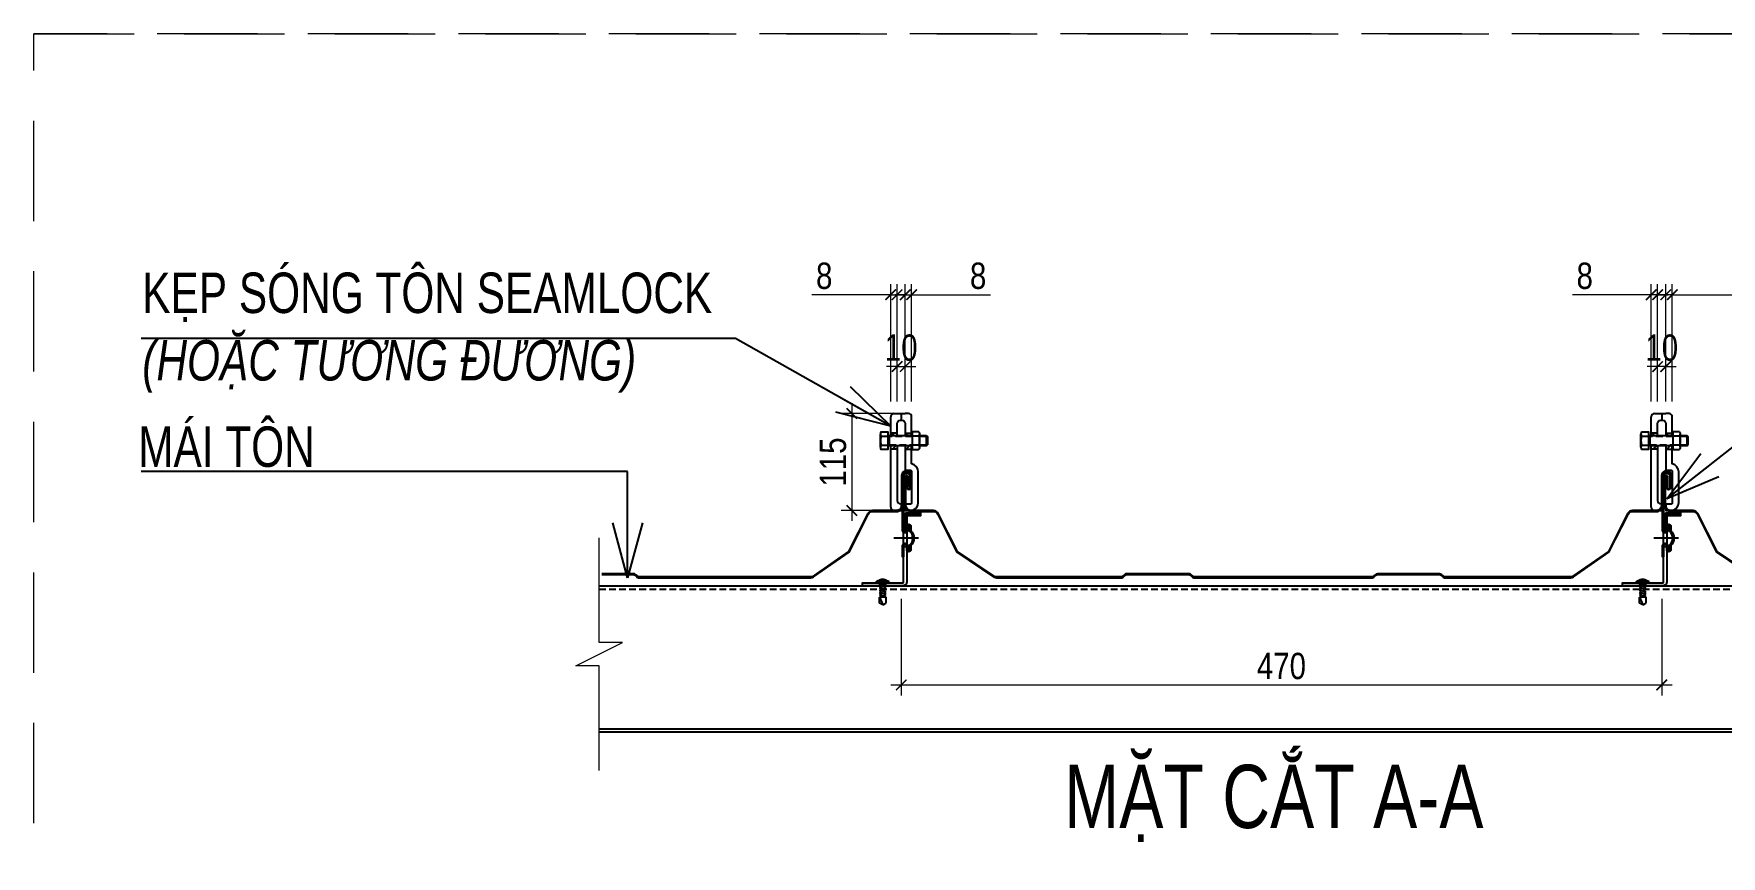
# Model space of a CAD drawing. Header units: millimetres. Extents: x -547695 to 905972, y -1055718 to 167349.
# Drawn here: x -537575 to -535973, y -1051924 to -1051143 of the extents above; entities that cross this region are included whole.
import ezdxf

# ---------------------------------------------------------------- set-up
doc = ezdxf.new("R2010")
doc.units = ezdxf.units.MM
doc.linetypes.add('HIDDEN', pattern=[9.525, 6.35, -3.175])
doc.linetypes.add('View- chi tiet Neo Cap Bao Ho$0$HIDDEN', pattern=[9.525, 6.35, -3.175])
doc.layers.get('DEFPOINTS').update_dxf_attribs({"color": 1, "lineweight": 25})
for name, color, linetype, lineweight in [('A-DIMS', 8, 'Continuous', 9), ('A-HIDD', 45, 'HIDDEN', 9), ('View- chi tiet Neo Cap Bao Ho$0$NET HATCH', 250, 'Continuous', 9), ('View- chi tiet Neo Cap Bao Ho$0$NTT-8-THAY', 7, 'Continuous', 18)]:
    doc.layers.add(name, color=color, linetype=linetype, lineweight=lineweight)
for name, color, linetype in [('View- chi tiet Neo Cap Bao Ho$0$A-_ANNOTATION', 7, 'Continuous'), ('View- chi tiet Neo Cap Bao Ho$0$Atad-Purlin', 5, 'Continuous'), ('View- chi tiet Neo Cap Bao Ho$0$SC', 32, 'Continuous'), ('View- chi tiet Neo Cap Bao Ho$0$TAREA', 7, 'Continuous')]:
    doc.layers.add(name, color=color, linetype=linetype)
doc.styles.add('View- chi tiet Neo Cap Bao Ho$0$ATAD-10', font='vn_vni.shx', dxfattribs={"width": 0.8, "height": 22})
doc.styles.add('View- chi tiet Neo Cap Bao Ho$0$Style-Arial', font='arial.ttf')
doc.styles.add('VTK_Arial', font='arial.ttf', dxfattribs={"width": 0.8})
doc.dimstyles.new('A-2.5-DIM10', dxfattribs={"dimscale": 10, "dimtxt": 2.5, "dimasz": 1, "dimexe": 1, "dimexo": 0, "dimgap": 0.5, "dimtad": 1, "dimdec": 0, "dimzin": 12, "dimdsep": 46, "dimtxsty": 'VTK_Arial', "dimblk": 'ARCHTICK', "dimcen": 0, "dimdle": 1, "dimclrd": 256, "dimclre": 256, "dimclrt": 7, "dimadec": 1, "dimazin": 3, "dimtfac": 1, "dimtdec": 0, "dimtmove": 0, "dimatfit": 2, "dimfxl": 20, "dimtolj": 1, "dimtzin": 0, "dimlwd": -1, "dimlwe": -1, "dimarcsym": 0})
doc.dimstyles.new('View- chi tiet Neo Cap Bao Ho$0$ATAD-12.5', dxfattribs={"dimscale": 1.041667, "dimtxt": 12, "dimasz": 15, "dimexe": 11, "dimexo": 0, "dimgap": 6, "dimtad": 1, "dimdec": 0, "dimzin": 0, "dimdsep": 46, "dimtxsty": 'View- chi tiet Neo Cap Bao Ho$0$ATAD-10', "dimcen": 0.1, "dimdle": 110, "dimclrd": 251, "dimclre": 251, "dimclrt": 255, "dimadec": 0, "dimazin": 0, "dimtfac": 1, "dimtdec": 0, "dimtix": 1, "dimtmove": 2, "dimatfit": 3, "dimldrblk": 'View- chi tiet Neo Cap Bao Ho$0$_Open30', "dimfxl": 65, "dimfxlon": 1, "dimtolj": 1, "dimtzin": 0, "dimarcsym": 1})

# ---------------------------------------------------------------- blocks, each defined once
blk = doc.blocks.new('View- chi tiet Neo Cap Bao Ho$0$120')
at = {"color": 0, "linetype": 'Continuous'}
for p, q in [((788043.9, -169859), (788048.4, -169857.1)), ((788043.9, -169859), (788076.5, -169859)), ((788043.9, -169861.4), (788043.9, -169859)), ((788043.9, -169861.4), (788076.5, -169861.4)), ((788076.5, -169859), (788072, -169857.1)), ((788076.5, -169861.4), (788076.5, -169859))]:
    blk.add_line(p, q, dxfattribs=at)
blk.add_lwpolyline([(788068.1, -169861.4), (788068.1, -169865.7), (788052.4, -169865.7), (788052.4, -169861.4)], close=True)
for centre, major_axis, start_param, end_param in [((788051.4, -169861.6), (0, -5.43), 2.56777, 3.715052), ((788060.2, -169876.6), (0, -20.4), 2.842378, 3.434021), ((788069, -169861.6), (0, 5.43), -0.57346, 0.573823)]:
    blk.add_ellipse(centre, major_axis=major_axis, ratio=1, start_param=start_param, end_param=end_param, dxfattribs=at)
at = {"color": 2}
blk.add_spline([(788043.9, -169859), (788054.3, -169853.8), (788066.1, -169853.8), (788076.5, -169859)], degree=3, dxfattribs=at)
at = {"layer": 'View- chi tiet Neo Cap Bao Ho$0$SC', "color": 0}
for p, q in [((788052.4, -169872.7), (788068.1, -169866.4)), ((788052.4, -169879), (788068.1, -169872.7)), ((788052.3, -169897.7), (788068, -169891.5)), ((788052.3, -169897.7), (788068, -169897.7)), ((788052.3, -169897.7), (788052.3, -169913.4)), ((788060.1, -169917.6), (788052.3, -169913.4)), ((788052.4, -169885.2), (788068.1, -169879)), ((788052.4, -169891.5), (788068.1, -169885.2)), ((788068, -169897.7), (788060.1, -169917.6)), ((788060.1, -169917.6), (788068, -169913.4)), ((788068, -169913.4), (788068, -169897.7))]:
    blk.add_line(p, q, dxfattribs=at)
at = {"layer": 'View- chi tiet Neo Cap Bao Ho$0$SC', "color": 0, "extrusion": (0, 0, -1)}
for centre in [(788043.3, -169869.6), (788043.3, -169875.8), (788043.2, -169894.6), (788043.3, -169882.1), (788043.3, -169888.4)]:
    blk.add_ellipse(centre, major_axis=(14.3, 0), ratio=0.219816, start_param=-0.883579, end_param=0.883579, dxfattribs=at)
at = {"layer": 'View- chi tiet Neo Cap Bao Ho$0$SC', "color": 0}
for centre in [(788077.1, -169869.6), (788077.1, -169875.8), (788077.1, -169882.1), (788077.1, -169888.4), (788077, -169894.6)]:
    blk.add_ellipse(centre, major_axis=(14.3, 0), ratio=0.219816, start_param=2.258013, end_param=4.025172, dxfattribs=at)
blk = doc.blocks.new('View- chi tiet Neo Cap Bao Ho$0$A$C0F3E0099')
at = {"layer": 'View- chi tiet Neo Cap Bao Ho$0$Atad-Purlin'}
h = blk.add_hatch(dxfattribs=at)
h.set_pattern_fill('ANSI31', color=256, scale=1.066667, style=0)
h.set_pattern_definition([(135, (5065.2278, 3359.70859), (0.0942809042, 0.0942809042), [])])
h.paths.add_polyline_path([(10.5, 54.6, 0.414214), (8.2, 56.9), (0, 56.9), (0, 55), (8.2, 55, -0.414214), (8.6, 54.6), (8.6, 46.4), (10.5, 46.4)])
blk.add_line((1.3, 41.3), (16.5, 41.3), dxfattribs=at)
at = {"layer": 'View- chi tiet Neo Cap Bao Ho$0$Atad-Purlin', "color": 5}
blk.add_lwpolyline([(11.3, 79.7, 0.414214), (9.2, 81.9), (8, 81.9, 0.414214), (5.9, 79.7), (5.9, 72.8), (6.6, 72.8), (6.6, 79.5, -0.414214), (8.2, 81.1), (9, 81.1, -0.414214), (10.6, 79.5), (10.6, 46.2, -1), (8.6, 46.2), (8.6, 48.5, 1), (6, 48.5), (6, 45.9, 0.427082), (6, 36.6), (6, 34.1, 1), (8.6, 34.1), (8.6, 36.3, -1), (10.6, 36.3), (10.6, 29.6), (11.3, 29.6), (11.3, 36.3, 1), (7.8, 36.3), (7.8, 34.1, -1), (6.8, 34.1), (6.8, 36.9, -0.459613), (6.8, 45.6), (6.8, 48.5, -1), (7.8, 48.5), (7.8, 46.2, 1), (11.3, 46.2)], format="xyb", close=True, dxfattribs=at)
at = {"layer": 'View- chi tiet Neo Cap Bao Ho$0$Atad-Purlin', "color": 3}
blk.add_lwpolyline([(8.6, 54.6), (8.6, 14.1, 0.414214), (11, 11.8), (35.9, 11.8), (35.9, 13.6), (11, 13.6, -0.414214), (10.5, 14.1), (10.5, 54.6, 0.414214), (8.2, 56.9), (0, 56.9), (0, 55), (8.2, 55, -0.414214), (8.6, 54.6)], format="xyb", dxfattribs=at)
at = {"layer": 'View- chi tiet Neo Cap Bao Ho$0$Atad-Purlin', "linetype": 'View- chi tiet Neo Cap Bao Ho$0$HIDDEN'}
for points in [[(10.5, 46.4), (8.6, 46.4)], [(10.5, 36.1), (8.6, 36.1)]]:
    blk.add_lwpolyline(points, dxfattribs=at)
at = {"color": 2, "xscale": 0.242093157954514, "yscale": 0.242093157954514, "zscale": 0.242093157954514}
blk.add_blockref('View- chi tiet Neo Cap Bao Ho$0$120', (-190760.5, 41135.9), dxfattribs=at)
blk = doc.blocks.new('View- chi tiet Neo Cap Bao Ho$0$A$C6A017B2D')
for points in [[(-4.2, 5.5, 0.323324), (-4.2, 2.7)], [(-4.2, 2.7, 0.161662), (-4.2, -2.7)], [(-4.2, -2.7, 0.323325), (-4.2, -5.5)]]:
    blk.add_lwpolyline(points, format="xyb")
for points in [[(-4.6, -4.1), (-4.6, 4.1)], [(-4.2, 5.5), (0, 5.5), (0, -5.5), (-4.2, -5.5)], [(-4.2, 2.7), (0, 2.7)], [(-4.2, -2.7), (0, -2.7)]]:
    blk.add_lwpolyline(points)
blk = doc.blocks.new('View- chi tiet Neo Cap Bao Ho$0$_Open30')
at = {"color": 0, "linetype": 'ByBlock', "lineweight": -2}
for p, q in [((-1, 0.268), (0, 0)), ((0, 0), (-1, -0.268)), ((0, 0), (-1, 0))]:
    blk.add_line(p, q, dxfattribs=at)
blk = doc.blocks.new('_ARCHTICK')
at = {"color": 0, "linetype": 'ByBlock', "const_width": 0.15}
blk.add_lwpolyline([(-0.5, -0.5), (0.5, 0.5)], dxfattribs=at)
blk = doc.blocks.new('*D1052')
at = {"layer": 'A-DIMS', "ltscale": 0.001, "transparency": 16777216}
for p, q in [((-536761.8, -1051492.1), (-536761.8, -1051380.9)), ((-536755.7, -1051492.1), (-536755.7, -1051380.9)), ((-536761.8, -1051390.9), (-536836.5, -1051390.9)), ((-536761.8, -1051390.9), (-536755.7, -1051390.9)), ((-536755.7, -1051390.9), (-536745.7, -1051390.9))]:
    blk.add_line(p, q, dxfattribs=at)
at = {"layer": 'DEFPOINTS', "color": 0, "transparency": 16777216}
for p in [(-536755.7, -1051390.9), (-536761.8, -1051492.1), (-536755.7, -1051492.1)]:
    blk.add_point(p, dxfattribs=at)
at = {"layer": 'A-DIMS', "transparency": 16777216, "xscale": 10, "yscale": 10, "zscale": 10}
blk.add_blockref('_ARCHTICK', (-536761.8, -1051390.9), dxfattribs=at)
at = {"layer": 'A-DIMS', "transparency": 16777216, "xscale": 10, "yscale": 10, "zscale": 10, "rotation": 180}
blk.add_blockref('_ARCHTICK', (-536755.7, -1051390.9), dxfattribs=at)
at = {"layer": 'A-DIMS', "color": 7, "transparency": 16777216, "insert": (-536824.9, -1051373.1), "char_height": 25, "attachment_point": 5, "style": 'VTK_Arial'}
blk.add_mtext('\\A1;8', dxfattribs=at)
blk = doc.blocks.new('*D1053')
at = {"layer": 'A-DIMS', "ltscale": 0.001, "transparency": 16777216}
for p, q in [((-536755.7, -1051459.1), (-536765.7, -1051459.1)), ((-536755.7, -1051492.1), (-536755.7, -1051449.1)), ((-536755.7, -1051459.1), (-536748, -1051459.1)), ((-536748, -1051492.1), (-536748, -1051449.1)), ((-536748, -1051459.1), (-536738, -1051459.1))]:
    blk.add_line(p, q, dxfattribs=at)
at = {"layer": 'DEFPOINTS', "color": 0, "transparency": 16777216}
for p in [(-536748, -1051459.1), (-536755.7, -1051492.1), (-536748, -1051492.1)]:
    blk.add_point(p, dxfattribs=at)
at = {"layer": 'A-DIMS', "transparency": 16777216, "xscale": 10, "yscale": 10, "zscale": 10}
blk.add_blockref('_ARCHTICK', (-536755.7, -1051459.1), dxfattribs=at)
at = {"layer": 'A-DIMS', "transparency": 16777216, "xscale": 10, "yscale": 10, "zscale": 10, "rotation": 180}
blk.add_blockref('_ARCHTICK', (-536748, -1051459.1), dxfattribs=at)
at = {"layer": 'A-DIMS', "color": 7, "transparency": 16777216, "insert": (-536751.8, -1051441.3), "char_height": 25, "attachment_point": 5, "style": 'VTK_Arial'}
blk.add_mtext('\\A1;10', dxfattribs=at)
blk = doc.blocks.new('*D1054')
at = {"layer": 'A-DIMS', "ltscale": 0.001, "transparency": 16777216}
for p, q in [((-536748, -1051492.1), (-536748, -1051380.9)), ((-536741.9, -1051492.1), (-536741.9, -1051380.9)), ((-536748, -1051390.9), (-536758, -1051390.9)), ((-536748, -1051390.9), (-536741.9, -1051390.9)), ((-536741.9, -1051390.9), (-536667.2, -1051390.9))]:
    blk.add_line(p, q, dxfattribs=at)
at = {"layer": 'DEFPOINTS', "color": 0, "transparency": 16777216}
for p in [(-536741.9, -1051390.9), (-536748, -1051492.1), (-536741.9, -1051492.1)]:
    blk.add_point(p, dxfattribs=at)
at = {"layer": 'A-DIMS', "transparency": 16777216, "xscale": 10, "yscale": 10, "zscale": 10}
blk.add_blockref('_ARCHTICK', (-536748, -1051390.9), dxfattribs=at)
at = {"layer": 'A-DIMS', "transparency": 16777216, "xscale": 10, "yscale": 10, "zscale": 10, "rotation": 180}
blk.add_blockref('_ARCHTICK', (-536741.9, -1051390.9), dxfattribs=at)
at = {"layer": 'A-DIMS', "color": 7, "transparency": 16777216, "insert": (-536678.8, -1051373.1), "char_height": 25, "attachment_point": 5, "style": 'VTK_Arial'}
blk.add_mtext('\\A1;8', dxfattribs=at)
blk = doc.blocks.new('*D1055')
at = {"layer": 'A-DIMS', "ltscale": 0.001, "transparency": 16777216}
for p, q in [((-536755.7, -1051503.7), (-536808.7, -1051503.7)), ((-536798.7, -1051493.7), (-536798.7, -1051605.6)), ((-536755.7, -1051595.6), (-536808.7, -1051595.6))]:
    blk.add_line(p, q, dxfattribs=at)
at = {"layer": 'DEFPOINTS', "color": 0, "transparency": 16777216}
for p in [(-536755.7, -1051503.7), (-536798.7, -1051595.6), (-536755.7, -1051595.6)]:
    blk.add_point(p, dxfattribs=at)
at = {"layer": 'A-DIMS', "transparency": 16777216, "xscale": 10, "yscale": 10, "zscale": 10}
for p, rotation in [((-536798.7, -1051503.7), 90), ((-536798.7, -1051595.6), 270)]:
    blk.add_blockref('_ARCHTICK', p, dxfattribs=dict(at, rotation=rotation))
at = {"layer": 'A-DIMS', "color": 7, "transparency": 16777216, "insert": (-536816.5, -1051549.7), "char_height": 25, "attachment_point": 5, "rotation": 90, "style": 'VTK_Arial'}
blk.add_mtext('\\A1;115', dxfattribs=at)
blk = doc.blocks.new('*D1056')
at = {"layer": 'A-DIMS', "ltscale": 0.001, "transparency": 16777216}
for p, q in [((-536751.8, -1051679.5), (-536751.8, -1051771.2)), ((-536029.9, -1051679.5), (-536029.9, -1051771.2)), ((-536761.8, -1051761.2), (-536019.9, -1051761.2))]:
    blk.add_line(p, q, dxfattribs=at)
at = {"layer": 'DEFPOINTS', "color": 0, "transparency": 16777216}
for p in [(-536751.8, -1051679.5), (-536029.9, -1051679.5), (-536029.9, -1051761.2)]:
    blk.add_point(p, dxfattribs=at)
at = {"layer": 'A-DIMS', "transparency": 16777216, "xscale": 10, "yscale": 10, "zscale": 10, "rotation": 180}
blk.add_blockref('_ARCHTICK', (-536751.8, -1051761.2), dxfattribs=at)
at = {"layer": 'A-DIMS', "transparency": 16777216, "xscale": 10, "yscale": 10, "zscale": 10}
blk.add_blockref('_ARCHTICK', (-536029.9, -1051761.2), dxfattribs=at)
at = {"layer": 'A-DIMS', "color": 7, "transparency": 16777216, "insert": (-536390.9, -1051743.4), "char_height": 25, "attachment_point": 5, "style": 'VTK_Arial'}
blk.add_mtext('\\A1;470', dxfattribs=at)
blk = doc.blocks.new('*D1067')
at = {"layer": 'A-DIMS', "ltscale": 0.001, "transparency": 16777216}
for p, q in [((-536026.1, -1051492.1), (-536026.1, -1051380.9)), ((-536019.9, -1051492.1), (-536019.9, -1051380.9)), ((-536026.1, -1051390.9), (-536036.1, -1051390.9)), ((-536019.9, -1051390.9), (-536026.1, -1051390.9)), ((-536019.9, -1051390.9), (-535945.3, -1051390.9))]:
    blk.add_line(p, q, dxfattribs=at)
at = {"layer": 'DEFPOINTS', "color": 0, "transparency": 16777216}
for p in [(-536026.1, -1051390.9), (-536026.1, -1051492.1), (-536019.9, -1051492.1)]:
    blk.add_point(p, dxfattribs=at)
at = {"layer": 'A-DIMS', "transparency": 16777216, "xscale": 10, "yscale": 10, "zscale": 10}
blk.add_blockref('_ARCHTICK', (-536026.1, -1051390.9), dxfattribs=at)
at = {"layer": 'A-DIMS', "transparency": 16777216, "xscale": 10, "yscale": 10, "zscale": 10, "rotation": 180}
blk.add_blockref('_ARCHTICK', (-536019.9, -1051390.9), dxfattribs=at)
at = {"layer": 'A-DIMS', "color": 7, "transparency": 16777216, "insert": (-535956.8, -1051373.1), "char_height": 25, "attachment_point": 5, "style": 'VTK_Arial'}
blk.add_mtext('\\A1;8', dxfattribs=at)
blk = doc.blocks.new('*D1068')
at = {"layer": 'A-DIMS', "ltscale": 0.001, "transparency": 16777216}
for p, q in [((-536033.8, -1051459.1), (-536043.8, -1051459.1)), ((-536033.8, -1051492.1), (-536033.8, -1051449.1)), ((-536026.1, -1051459.1), (-536033.8, -1051459.1)), ((-536026.1, -1051492.1), (-536026.1, -1051449.1)), ((-536026.1, -1051459.1), (-536016.1, -1051459.1))]:
    blk.add_line(p, q, dxfattribs=at)
at = {"layer": 'DEFPOINTS', "color": 0, "transparency": 16777216}
for p in [(-536033.8, -1051459.1), (-536033.8, -1051492.1), (-536026.1, -1051492.1)]:
    blk.add_point(p, dxfattribs=at)
at = {"layer": 'A-DIMS', "transparency": 16777216, "xscale": 10, "yscale": 10, "zscale": 10}
blk.add_blockref('_ARCHTICK', (-536033.8, -1051459.1), dxfattribs=at)
at = {"layer": 'A-DIMS', "transparency": 16777216, "xscale": 10, "yscale": 10, "zscale": 10, "rotation": 180}
blk.add_blockref('_ARCHTICK', (-536026.1, -1051459.1), dxfattribs=at)
at = {"layer": 'A-DIMS', "color": 7, "transparency": 16777216, "insert": (-536029.9, -1051441.3), "char_height": 25, "attachment_point": 5, "style": 'VTK_Arial'}
blk.add_mtext('\\A1;10', dxfattribs=at)
blk = doc.blocks.new('*D1069')
at = {"layer": 'A-DIMS', "ltscale": 0.001, "transparency": 16777216}
for p, q in [((-536039.9, -1051492.1), (-536039.9, -1051380.9)), ((-536033.8, -1051492.1), (-536033.8, -1051380.9)), ((-536039.9, -1051390.9), (-536114.6, -1051390.9)), ((-536033.8, -1051390.9), (-536039.9, -1051390.9)), ((-536033.8, -1051390.9), (-536023.8, -1051390.9))]:
    blk.add_line(p, q, dxfattribs=at)
at = {"layer": 'DEFPOINTS', "color": 0, "transparency": 16777216}
for p in [(-536039.9, -1051390.9), (-536039.9, -1051492.1), (-536033.8, -1051492.1)]:
    blk.add_point(p, dxfattribs=at)
at = {"layer": 'A-DIMS', "transparency": 16777216, "xscale": 10, "yscale": 10, "zscale": 10}
blk.add_blockref('_ARCHTICK', (-536039.9, -1051390.9), dxfattribs=at)
at = {"layer": 'A-DIMS', "transparency": 16777216, "xscale": 10, "yscale": 10, "zscale": 10, "rotation": 180}
blk.add_blockref('_ARCHTICK', (-536033.8, -1051390.9), dxfattribs=at)
at = {"layer": 'A-DIMS', "color": 7, "transparency": 16777216, "insert": (-536103, -1051373.1), "char_height": 25, "attachment_point": 5, "style": 'VTK_Arial'}
blk.add_mtext('\\A1;8', dxfattribs=at)

msp = doc.modelspace()

# ---------------------------------------------------------------- hatches: boundary and pattern name
h = msp.add_hatch()
h.set_pattern_fill('ANSI31', color=256, scale=1.534614)
h.set_pattern_definition([(45, (-1049179.0306, -979666.814), (-3.445306814, 3.445306814), [])])
h.paths.add_polyline_path([(-536761.8, -1051524.5), (-536755.7, -1051524.5), (-536755.7, -1051522.2), (-536761.8, -1051522.2)])
h.paths.add_polyline_path([(-536755.7, -1051534.3), (-536761.8, -1051534.3), (-536761.8, -1051537.5), (-536755.7, -1051537.5)])
h = msp.add_hatch()
h.set_pattern_fill('ANSI31', color=256, scale=1.534614)
h.set_pattern_definition([(45, (-1049172.892, -979666.814), (-3.445306814, 3.445306814), [])])
h.paths.add_polyline_path([(-536748, -1051524.5), (-536741.9, -1051524.5), (-536741.9, -1051522.2), (-536748, -1051522.2)])
h.paths.add_polyline_path([(-536741.9, -1051534.3), (-536748, -1051534.3), (-536748, -1051537.5), (-536741.9, -1051537.5)])
h = msp.add_hatch()
h.set_pattern_fill('ANSI31', color=256, scale=1.534614)
h.set_pattern_definition([(45, (-1048457.1106, -979666.814), (-3.445306814, 3.445306814), [])])
h.paths.add_polyline_path([(-536039.9, -1051524.5), (-536033.8, -1051524.5), (-536033.8, -1051522.2), (-536039.9, -1051522.2)])
h.paths.add_polyline_path([(-536033.8, -1051534.3), (-536039.9, -1051534.3), (-536039.9, -1051537.5), (-536033.8, -1051537.5)])
h = msp.add_hatch()
h.set_pattern_fill('ANSI31', color=256, scale=1.534614)
h.set_pattern_definition([(45, (-1048450.972, -979666.814), (-3.445306814, 3.445306814), [])])
h.paths.add_polyline_path([(-536026.1, -1051524.5), (-536019.9, -1051524.5), (-536019.9, -1051522.2), (-536026.1, -1051522.2)])
h.paths.add_polyline_path([(-536019.9, -1051534.3), (-536026.1, -1051534.3), (-536026.1, -1051537.5), (-536019.9, -1051537.5)])

# ---------------------------------------------------------------- linework, layer by layer
at = {"color": 2, "ltscale": 10}
for p, q in [((-536761.8, -1051524.5), (-536761.8, -1051506.8)), ((-536758.7, -1051503.7), (-536755.7, -1051503.7)), ((-536755.7, -1051503.7), (-536748, -1051503.7)), ((-536751.8, -1051503.7), (-536751.8, -1051509.9)), ((-536039.9, -1051524.5), (-536039.9, -1051506.8)), ((-536036.8, -1051503.7), (-536033.8, -1051503.7)), ((-536033.8, -1051503.7), (-536026.1, -1051503.7)), ((-536029.9, -1051503.7), (-536029.9, -1051509.9)), ((-536755.7, -1051522.2), (-536761.8, -1051522.2)), ((-536748, -1051522.2), (-536741.9, -1051522.2)), ((-536033.8, -1051522.2), (-536039.9, -1051522.2)), ((-536026.1, -1051522.2), (-536019.9, -1051522.2)), ((-536755.7, -1051537.5), (-536761.8, -1051537.5)), ((-536748, -1051537.5), (-536741.9, -1051537.5)), ((-536033.8, -1051537.5), (-536039.9, -1051537.5)), ((-536026.1, -1051537.5), (-536019.9, -1051537.5)), ((-536755.7, -1051585.1), (-536755.7, -1051586.6)), ((-536033.8, -1051585.1), (-536033.8, -1051586.6)), ((-536758.7, -1051595.6), (-536755.7, -1051595.6)), ((-536755.7, -1051595.6), (-536751.8, -1051595.6)), ((-536036.8, -1051595.6), (-536033.8, -1051595.6)), ((-536033.8, -1051595.6), (-536029.9, -1051595.6))]:
    msp.add_line(p, q, dxfattribs=at)
for p, q in [((-536771.6, -1051535.7), (-536771.6, -1051523.1)), ((-536771, -1051525.2), (-536764.5, -1051525.2)), ((-536764.5, -1051524.5), (-536741.5, -1051524.5)), ((-536763.1, -1051524.5), (-536763.1, -1051534.3)), ((-536734.4, -1051524.5), (-536727.9, -1051524.5)), ((-536727.9, -1051524.5), (-536726.9, -1051525.5)), ((-536727.9, -1051534.3), (-536727.9, -1051524.5)), ((-536726.9, -1051525.5), (-536726.9, -1051533.3)), ((-536049.7, -1051535.7), (-536049.7, -1051523.1)), ((-536049, -1051525.2), (-536042.6, -1051525.2)), ((-536042.6, -1051524.5), (-536019.5, -1051524.5)), ((-536041.2, -1051524.5), (-536041.2, -1051534.3)), ((-536012.5, -1051524.5), (-536005.9, -1051524.5)), ((-536005.9, -1051524.5), (-536005, -1051525.5)), ((-536005.9, -1051534.3), (-536005.9, -1051524.5)), ((-536005, -1051525.5), (-536005, -1051533.3)), ((-536771, -1051533.6), (-536764.5, -1051533.6)), ((-536741.5, -1051534.3), (-536764.5, -1051534.3)), ((-536727.9, -1051534.3), (-536734.4, -1051534.3)), ((-536727.9, -1051534.3), (-536726.9, -1051533.3)), ((-536049, -1051533.6), (-536042.6, -1051533.6)), ((-536019.5, -1051534.3), (-536042.6, -1051534.3)), ((-536005.9, -1051534.3), (-536012.4, -1051534.3)), ((-536005.9, -1051534.3), (-536005, -1051533.3))]:
    msp.add_line(p, q)
at = {"linetype": 'View- chi tiet Neo Cap Bao Ho$0$HIDDEN'}
for p, q in [((-536741.5, -1051525.5), (-536763.1, -1051525.5)), ((-536727.9, -1051525.5), (-536734.4, -1051525.5)), ((-536019.5, -1051525.5), (-536041.2, -1051525.5)), ((-536005.9, -1051525.5), (-536012.4, -1051525.5)), ((-536763.1, -1051533.3), (-536741.5, -1051533.3)), ((-536734.4, -1051533.3), (-536727.9, -1051533.3)), ((-536041.2, -1051533.3), (-536019.5, -1051533.3)), ((-536012.4, -1051533.3), (-536005.9, -1051533.3))]:
    msp.add_line(p, q, dxfattribs=at)
at = {"color": 5, "linetype": 'View- chi tiet Neo Cap Bao Ho$0$HIDDEN'}
msp.add_line((-537038.5, -1051670.2), (-535699.5, -1051670.2), dxfattribs=at)
at = {"color": 5}
msp.add_line((-537038.5, -1051802.9), (-535699.5, -1051802.9), dxfattribs=at)
at = {"color": 2, "ltscale": 10}
for points in [[(-536741.9, -1051524.5), (-536741.9, -1051506.8, 0.414214), (-536744.9, -1051503.7), (-536748, -1051503.7)], [(-536019.9, -1051524.5), (-536019.9, -1051506.8, 0.414214), (-536023, -1051503.7), (-536026.1, -1051503.7)], [(-536755.7, -1051524.5), (-536755.7, -1051513, -0.414214), (-536752.6, -1051509.9), (-536751.1, -1051509.9, -0.414214), (-536748, -1051513), (-536748, -1051524.5)], [(-536033.8, -1051524.5), (-536033.8, -1051513, -0.414214), (-536030.7, -1051509.9), (-536029.1, -1051509.9, -0.414214), (-536026.1, -1051513), (-536026.1, -1051524.5)], [(-536748, -1051534.3), (-536748, -1051557.4), (-536743.4, -1051557.4, -0.414214), (-536741.9, -1051559), (-536741.9, -1051588.2, -0.414214), (-536743.4, -1051589.7), (-536748, -1051589.7), (-536748, -1051595.7), (-536741.9, -1051595.7, 0.356394), (-536735.7, -1051588.2), (-536735.7, -1051559, 0.356394), (-536741.9, -1051551.5), (-536741.9, -1051534.3)], [(-536026.1, -1051534.3), (-536026.1, -1051557.4), (-536021.5, -1051557.4, -0.414214), (-536019.9, -1051559), (-536019.9, -1051588.2, -0.414214), (-536021.5, -1051589.7), (-536026.1, -1051589.7), (-536026.1, -1051595.7), (-536019.9, -1051595.7, 0.356394), (-536013.8, -1051588.2), (-536013.8, -1051559, 0.356394), (-536019.9, -1051551.5), (-536019.9, -1051534.3)], [(-536755.7, -1051574.8), (-536755.7, -1051586.3, 0.414214), (-536752.6, -1051589.4), (-536751.8, -1051589.4)], [(-536033.8, -1051574.8), (-536033.8, -1051586.3, 0.414214), (-536030.7, -1051589.4), (-536029.9, -1051589.4)]]:
    msp.add_lwpolyline(points, format="xyb", dxfattribs=at)
for points in [[(-536771, -1051521), (-536764.5, -1051521), (-536764.5, -1051537.8), (-536771, -1051537.8)], [(-536049, -1051521), (-536042.6, -1051521), (-536042.6, -1051537.8), (-536049, -1051537.8)]]:
    msp.add_lwpolyline(points)
for points in [[(-536761.8, -1051592.5), (-536761.8, -1051534.3)], [(-536755.7, -1051534.3), (-536755.7, -1051586.3)], [(-536039.9, -1051592.5), (-536039.9, -1051534.3)], [(-536033.8, -1051534.3), (-536033.8, -1051586.3)]]:
    msp.add_lwpolyline(points, dxfattribs=at)
at = {"color": 4}
for points in [[(-537036.1, -1051656.4), (-537006.1, -1051656.4, -0.198912), (-537004.4, -1051657.1), (-537003.2, -1051658.4, 0.198912), (-537000.5, -1051659.5), (-536837.5, -1051659.5, 0.153915), (-536835, -1051658.7), (-536801.3, -1051635.1), (-536782.9, -1051598.9, -0.282029), (-536779, -1051596.6), (-536756.5, -1051596.6, 0.414214), (-536750.7, -1051590.8), (-536750.7, -1051562.4, -0.887552), (-536742.6, -1051562.4), (-536742.6, -1051573.1, -0.958403), (-536746.6, -1051573.1), (-536746.6, -1051564.3), (-536747.3, -1051564.3), (-536747.3, -1051573.1, 0.94922), (-536741.9, -1051573.1), (-536741.9, -1051562.4, 0.892168), (-536751.4, -1051562.4), (-536751.4, -1051590.8, -0.414214), (-536756.5, -1051595.8), (-536779, -1051595.8, 0.282029), (-536783.5, -1051598.6), (-536801.9, -1051634.6), (-536835.4, -1051658.1, -0.153915), (-536837.5, -1051658.7), (-537000.5, -1051658.7, -0.198912), (-537002.6, -1051657.8), (-537003.9, -1051656.6, 0.198912), (-537006.1, -1051655.7), (-537036.1, -1051655.7)], [(-535942.5, -1051658.1), (-535977.3, -1051634.6), (-535995.7, -1051598.6, 0.282029), (-536000.2, -1051595.8), (-536021.2, -1051595.8, -0.414214), (-536026.3, -1051590.8), (-536026.3, -1051564.2, -1.051059), (-536025, -1051564.2), (-536025, -1051572.7, -0.000182), (-536025, -1051573.1), (-536025, -1051573.1), (-536024.4, -1051573.1), (-536024.4, -1051573.1, -0.000053), (-536024.4, -1051572.6), (-536024.4, -1051564.2, 1.012589), (-536027, -1051564.2), (-536027, -1051590.8, 0.414214), (-536021.2, -1051596.6), (-536000.2, -1051596.6, -0.282029), (-535996.4, -1051598.9), (-535977.9, -1051635.2), (-535942.9, -1051658.8, 0.149451)]]:
    msp.add_lwpolyline(points, format="xyb", dxfattribs=at)
msp.add_lwpolyline([(-536745.4, -1051573.1), (-536745.4, -1051573.1, -0.000053), (-536745.4, -1051572.6), (-536745.4, -1051564.2, 1.012589), (-536748.1, -1051564.2), (-536748.1, -1051590.8, 0.414214), (-536742.2, -1051596.6), (-536721.2, -1051596.6, -0.282029), (-536717.4, -1051598.9), (-536699, -1051635.2), (-536663.9, -1051658.8, 0.149451), (-536661.5, -1051659.5), (-536543.2, -1051659.5, 0.198912), (-536540.5, -1051658.4), (-536539.3, -1051657.1, -0.198912), (-536537.6, -1051656.4), (-536478.8, -1051656.4, -0.198912), (-536477.2, -1051657.1), (-536475.9, -1051658.4, 0.198912), (-536473.2, -1051659.5), (-536305.4, -1051659.5, 0.198912), (-536302.7, -1051658.4), (-536301.4, -1051657.1, -0.198912), (-536299.8, -1051656.4), (-536240.9, -1051656.4, -0.198912), (-536239.3, -1051657.1), (-536238, -1051658.4, 0.198912), (-536235.3, -1051659.5), (-536116.2, -1051659.5, 0.153915), (-536113.7, -1051658.7), (-536080, -1051635.1), (-536061.6, -1051598.9, -0.282029), (-536057.8, -1051596.6), (-536035.2, -1051596.6, 0.414214), (-536029.4, -1051590.8), (-536029.4, -1051562.4, -0.887552), (-536021.4, -1051562.4), (-536021.3, -1051573.1, -0.958403), (-536025.4, -1051573.1), (-536025.4, -1051564.3), (-536026.1, -1051564.3), (-536026.1, -1051573.1, 0.94922), (-536020.6, -1051573.1), (-536020.6, -1051562.4, 0.892168), (-536030.2, -1051562.4), (-536030.2, -1051590.8, -0.414214), (-536035.2, -1051595.8), (-536057.8, -1051595.8, 0.282029), (-536062.3, -1051598.6), (-536080.6, -1051634.6), (-536114.2, -1051658.1, -0.153915), (-536116.2, -1051658.7), (-536235.3, -1051658.7, -0.198912), (-536237.5, -1051657.8), (-536238.8, -1051656.6, 0.198912), (-536240.9, -1051655.7), (-536299.8, -1051655.7, 0.198912), (-536301.9, -1051656.6), (-536303.2, -1051657.8, -0.198912), (-536305.4, -1051658.7), (-536473.2, -1051658.7, -0.198912), (-536475.3, -1051657.8), (-536476.6, -1051656.6, 0.198912), (-536478.8, -1051655.7), (-536537.6, -1051655.7, 0.198912), (-536539.8, -1051656.6), (-536541.1, -1051657.8, -0.198912), (-536543.2, -1051658.7), (-536661.5, -1051658.7, -0.149451), (-536663.5, -1051658.1), (-536698.4, -1051634.6), (-536716.7, -1051598.6, 0.282029), (-536721.2, -1051595.8), (-536742.2, -1051595.8, -0.414214), (-536747.3, -1051590.8), (-536747.3, -1051564.2, -1.051059), (-536746, -1051564.2), (-536746, -1051572.7, -0.000182), (-536746, -1051573.1), (-536746, -1051573.1)], format="xyb", close=True, dxfattribs=at)
at = {"color": 5}
for points in [[(-537038.5, -1051667.2), (-535699.5, -1051667.2)], [(-535699.5, -1051806), (-537038.5, -1051806)]]:
    msp.add_lwpolyline(points, dxfattribs=at)
at = {"color": 2, "ltscale": 10}
for centre, start, end in [((-536758.7, -1051506.8), 90, 180), ((-536036.8, -1051506.8), 90, 180), ((-536758.7, -1051592.5), 180, 270), ((-536036.8, -1051592.5), 180, 270)]:
    msp.add_arc(centre, 3.07, start, end, dxfattribs=at)
for centre, radius, start, end in [((-536768, -1051523.1), 3.6, 144.1655, 215.8345), ((-536758.2, -1051529.4), 13.4, 161.6338, 198.3662), ((-536046.1, -1051523.1), 3.6, 144.1655, 215.8345), ((-536036.3, -1051529.4), 13.4, 161.6338, 198.3662), ((-536768, -1051535.7), 3.6, 144.1654, 215.8346), ((-536046.1, -1051535.7), 3.6, 144.1654, 215.8346)]:
    msp.add_arc(centre, radius, start, end)
at = {"layer": 'A-HIDD', "ltscale": 15}
msp.add_lwpolyline([(-535158.6, -1053607), (-537575.2, -1053607), (-537575.2, -1051143.3), (-535158.6, -1051143.3)], close=True, dxfattribs=at)
msp.add_lwpolyline([(-523075.2, -1051143.3), (-537575.2, -1051143.3)], dxfattribs=at)
at = {"layer": 'View- chi tiet Neo Cap Bao Ho$0$NET HATCH'}
msp.add_lwpolyline([(-537038.5, -1051842.3), (-537038.5, -1051743), (-537060.6, -1051743), (-537016.5, -1051721), (-537038.5, -1051721), (-537038.5, -1051621.7)], dxfattribs=at)
at = {"layer": 'View- chi tiet Neo Cap Bao Ho$0$TAREA'}
for p, q in [((-536751.8, -1051589.4), (-536751.8, -1051595.6)), ((-536029.9, -1051589.4), (-536029.9, -1051595.6))]:
    msp.add_line(p, q, dxfattribs=at)

# ---------------------------------------------------------------- block references
at = {"xscale": -1.534614054380689, "yscale": 1.534614054380689, "zscale": 1.534614054380589}
for p in [(-536741.5, -1051529.4), (-536019.5, -1051529.4)]:
    msp.add_blockref('View- chi tiet Neo Cap Bao Ho$0$A$C6A017B2D', p, dxfattribs=at)
at = {"color": 2, "xscale": -1.534614054380689, "yscale": 1.534614054380689, "zscale": 1.534614054380589}
for p in [(-536733.4, -1051685.2), (-536012, -1051685.2)]:
    msp.add_blockref('View- chi tiet Neo Cap Bao Ho$0$A$C0F3E0099', p, dxfattribs=at)

# ---------------------------------------------------------------- texts
at = {"layer": 'View- chi tiet Neo Cap Bao Ho$0$NTT-8-THAY', "style": 'View- chi tiet Neo Cap Bao Ho$0$Style-Arial', "width": 0.75}
for s, height, p in [('MÁI TÔN', 38.4, (-537476.1, -1051554.3)), ('MẶT CẮT A-A', 60, (-536597.2, -1051897))]:
    msp.add_text(s, height=height, dxfattribs=at).set_placement(p)
at = {"layer": 'View- chi tiet Neo Cap Bao Ho$0$NTT-8-THAY', "ltscale": 5, "insert": (-537472.2, -1051369.9), "char_height": 38.4, "width": 543.737, "attachment_point": 1, "style": 'View- chi tiet Neo Cap Bao Ho$0$Style-Arial'}
msp.add_mtext('{\\W0.75;KẸP SÓNG TÔN SEAMLOCK\\P\\fArial|b0|i1|c0|p39;\\C2;(HOẶC TƯƠNG ĐƯƠNG)}', dxfattribs=at)

# ---------------------------------------------------------------- dimensions: what is measured, and where the dimension line sits
at = {"layer": 'A-DIMS', "ltscale": 0.001}
for base, p1, p2, text, picture, middle in [((-536755.7, -1051390.9), (-536761.8, -1051492.1), (-536755.7, -1051492.1), '8', '*D1052', (-536824.9, -1051390.9)), ((-536741.9, -1051390.9), (-536748, -1051492.1), (-536741.9, -1051492.1), '8', '*D1054', (-536678.8, -1051390.9)), ((-536748, -1051459.1), (-536755.7, -1051492.1), (-536748, -1051492.1), '10', '*D1053', (-536751.8, -1051459.1))]:
    dim = msp.add_linear_dim(base=base, p1=p1, p2=p2, text=text, dimstyle='A-2.5-DIM10', override={"dimpost": '\\X', "dimtxsty": 'VTK_Arial', "dimtolj": 1}, dxfattribs=at)
    dim.commit()
    dim.dimension.update_dxf_attribs({"geometry": picture, "text_midpoint": middle, "dimtype": 160})
for base, p1, p2, text, picture, middle in [((-536039.9, -1051390.9), (-536033.8, -1051492.1), (-536039.9, -1051492.1), '8', '*D1069', (-536103, -1051390.9)), ((-536026.1, -1051390.9), (-536019.9, -1051492.1), (-536026.1, -1051492.1), '8', '*D1067', (-535956.8, -1051390.9)), ((-536033.8, -1051459.1), (-536026.1, -1051492.1), (-536033.8, -1051492.1), '10', '*D1068', (-536029.9, -1051459.1))]:
    dim = msp.add_linear_dim(base=base, p1=p1, p2=p2, angle=180, text=text, dimstyle='A-2.5-DIM10', override={"dimpost": '\\X', "dimtxsty": 'VTK_Arial', "dimtolj": 1}, dxfattribs=at)
    dim.commit()
    dim.dimension.update_dxf_attribs({"geometry": picture, "text_midpoint": middle, "dimtype": 160})
dim = msp.add_linear_dim(base=(-536798.7, -1051595.6), p1=(-536755.7, -1051503.7), p2=(-536755.7, -1051595.6), angle=90, text='115', dimstyle='A-2.5-DIM10', override={"dimpost": '\\X', "dimtxsty": 'VTK_Arial', "dimtolj": 1}, dxfattribs=at)
dim.commit()
dim.dimension.update_dxf_attribs({"geometry": '*D1055', "text_midpoint": (-536816.5, -1051549.7)})
dim = msp.add_linear_dim(base=(-536029.9, -1051761.2), p1=(-536751.8, -1051679.5), p2=(-536029.9, -1051679.5), text='470', dimstyle='A-2.5-DIM10', override={"dimpost": '\\X'}, dxfattribs=at)
dim.commit()
dim.dimension.update_dxf_attribs({"geometry": '*D1056', "text_midpoint": (-536390.9, -1051743.4)})

# ---------------------------------------------------------------- leaders
at = {"layer": 'View- chi tiet Neo Cap Bao Ho$0$A-_ANNOTATION'}
for points in [[(-536761.8, -1051515.7), (-536909.2, -1051432.6), (-537473.3, -1051432.6)], [(-536025.2, -1051584.7), (-535948.8, -1051524.9), (-535647.1, -1051524.9)], [(-537011.5, -1051659.6), (-537011.5, -1051558.7), (-537473.3, -1051558.7)]]:
    msp.add_leader(points, dimstyle='View- chi tiet Neo Cap Bao Ho$0$ATAD-12.5', override={"dimasz": 50, "dimtad": 0}, dxfattribs=at)

doc.saveas('drawing.dxf')
